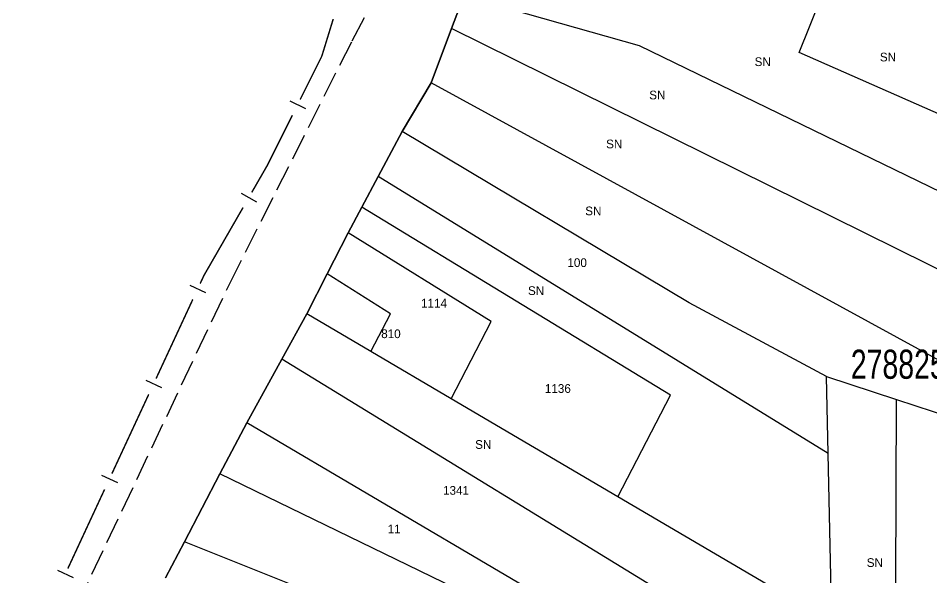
# Model space of a CAD drawing. Extents: x 204614 to 205597, y 4873311 to 4874446.
# Drawn here: x 204637.4 to 204794.4, y 4873690.7 to 4873786.8 of the extents above; entities that cross this region are included whole.
import ezdxf
from ezdxf.enums import TextEntityAlignment as Align

# ---------------------------------------------------------------- set-up
doc = ezdxf.new("R2010")
doc.units = 0
doc.header["$LTSCALE"] = 1.5
doc.header["$MEASUREMENT"] = 0
doc.linetypes.add('TRACO_11', pattern=[8, 3, -1, 3, -1])
for name, color, linetype in [('CD_MALHA_LOTES', 7, 'CONTINUOUS'), ('CD_TXT_QUADRA', 255, 'CONTINUOUS'), ('LM-LIM-SETORES-BAIRROS', 250, 'CONTINUOUS'), ('RU-QUADRA', 210, 'CONTINUOUS'), ('SV-RUA-PAVIM', 7, 'CONTINUOUS'), ('Th_NmrPort', 1, 'CONTINUOUS')]:
    doc.layers.add(name, color=color, linetype=linetype)
doc.styles.add('ARIAL', font='ARIAL.SHX')

msp = doc.modelspace()

# ---------------------------------------------------------------- linework, layer by layer
at = {"layer": 'CD_MALHA_LOTES', "linetype": 'Continuous', "flags": 128}
for points in [[(204711.877529, 4873785.002826), (204713.99, 4873790.62)], [(204800.07, 4873754.9), (204744.19, 4873782.02), (204713.99, 4873790.62)], [(204800.899336, 4873768.028992), (204771.63, 4873780.87), (204775.27, 4873790.06)], [(204708.374973, 4873775.68934), (204711.877529, 4873785.002826)], [(204799.261205, 4873741.770782), (204711.877529, 4873785.002826)], [(204703.39, 4873767.33), (204708.374973, 4873775.68934)], [(204798.324667, 4873726.567918), (204708.374973, 4873775.68934)], [(204699.252481, 4873759.593285), (204703.39, 4873767.33)], [(204752.73, 4873737.89), (204703.39, 4873767.33)], [(204696.42808, 4873754.311959), (204699.252481, 4873759.593285)], [(204776.617904, 4873712.02146), (204699.252481, 4873759.593285)], [(204694.09, 4873749.94), (204696.42808, 4873754.311959)], [(204749.484517, 4873722.051117), (204696.42808, 4873754.311959)], [(204690.476302, 4873742.864866), (204694.09, 4873749.94)], [(204718.7, 4873734.68), (204694.09, 4873749.94)], [(204686.97, 4873736), (204690.476302, 4873742.864866)], [(204701.354978, 4873735.98379), (204690.476302, 4873742.864866)], [(204776.33, 4873725.24), (204752.73, 4873737.89)], [(204682.683694, 4873728.228994), (204686.97, 4873736)], [(204698.006173, 4873729.517314), (204686.97, 4873736)], [(204698.006173, 4873729.517314), (204701.354978, 4873735.98379)], [(204711.819916, 4873721.403073), (204718.7, 4873734.68)], [(204676.65, 4873717.29), (204682.683694, 4873728.228994)], [(204757.089893, 4873682.657061), (204682.683694, 4873728.228994)], [(204711.819916, 4873721.403073), (204698.006173, 4873729.517314)], [(204776.617904, 4873712.02146), (204776.33, 4873725.24)], [(204776.33, 4873725.24), (204788.349052, 4873721.298252)], [(204740.444541, 4873704.588869), (204749.484517, 4873722.051117)], [(204740.444541, 4873704.588869), (204711.819916, 4873721.403073)], [(204788.13, 4873658.2), (204788.349052, 4873721.298252)], [(204788.349052, 4873721.298252), (204797.808922, 4873718.195808)], [(204672.059601, 4873708.507938), (204676.65, 4873717.29)], [(204744.93, 4873677.1), (204676.65, 4873717.29)], [(204777.25, 4873683), (204776.617904, 4873712.02146)], [(204665.961335, 4873696.841118), (204672.059601, 4873708.507938)], [(204740.81048, 4873675.103905), (204672.059601, 4873708.507938)], [(204768.727426, 4873687.975403), (204740.444541, 4873704.588869)], [(204662.72, 4873690.64), (204665.961335, 4873696.841118)], [(204731.565538, 4873670.624311), (204665.961335, 4873696.841118)]]:
    msp.add_lwpolyline(points, dxfattribs=at)
at = {"layer": 'LM-LIM-SETORES-BAIRROS', "const_width": 0.25}
for points in [[(204691.526401, 4873786.643077), (204689.761886, 4873780.908403)], [(204689.555957, 4873780.239133), (204685.844189, 4873772.815597)], [(204689.761886, 4873780.908403), (204689.555957, 4873780.239133)], [(204684.502549, 4873770.132316), (204680.477626, 4873762.082471)], [(204680.128388, 4873761.383994), (204677.523621, 4873756.861387)], [(204680.477626, 4873762.082471), (204680.128388, 4873761.383994)], [(204676.026365, 4873754.261728), (204669.538253, 4873742.996543)], [(204669.301253, 4873742.585044), (204668.658593, 4873741.201927)], [(204669.538253, 4873742.996543), (204669.301253, 4873742.585044)], [(204667.394451, 4873738.481275), (204661.073745, 4873724.878016)], [(204659.809603, 4873722.157364), (204653.488897, 4873708.554104)], [(204652.224756, 4873705.833452), (204645.904049, 4873692.230193)]]:
    msp.add_lwpolyline(points, dxfattribs=at)
at = {"layer": 'LM-LIM-SETORES-BAIRROS'}
for points in [[(204684.055335, 4873772.59199), (204686.738617, 4873771.25035)], [(204675.724707, 4873756.743462), (204678.324365, 4873755.246206)], [(204666.876886, 4873740.927114), (204669.597538, 4873739.662972)], [(204659.292038, 4873724.603202), (204662.01269, 4873723.339061)], [(204651.707191, 4873708.279291), (204654.427843, 4873707.01515)], [(204644.122343, 4873691.955379), (204646.842995, 4873690.691238)]]:
    msp.add_lwpolyline(points, dxfattribs=at)
at = {"layer": 'RU-QUADRA', "linetype": 'Continuous', "flags": 128}
msp.add_lwpolyline([(204713.99, 4873790.62), (204711.877529, 4873785.002826), (204708.374973, 4873775.68934), (204703.39, 4873767.33), (204699.252481, 4873759.593285), (204696.42808, 4873754.311959), (204694.09, 4873749.94), (204690.476302, 4873742.864866), (204686.97, 4873736), (204682.683694, 4873728.228994), (204676.65, 4873717.29), (204672.059601, 4873708.507938), (204665.961335, 4873696.841118), (204662.72, 4873690.64)], dxfattribs=at)
at = {"layer": 'SV-RUA-PAVIM', "linetype": 'TRACO_11'}
msp.add_polyline3d([(204637.390047, 4873664.685111, 10.256028), (204642.32, 4873675.02, 10.256028), (204673.74, 4873741.23, 10.927113), (204694.79, 4873782.92, 10.995193), (204700.96, 4873794.66, 11.063274), (204705.46, 4873799.06, 11.082726)], dxfattribs=at)

# ---------------------------------------------------------------- texts
at = {"layer": 'CD_TXT_QUADRA', "style": 'ARIAL', "width": 0.7}
msp.add_text('278825327', height=5, dxfattribs=at).set_placement((204780.48961, 4873724.843155))
at = {"layer": 'Th_NmrPort', "color": 1}
for s, p in [('SN', (204763.952373, 4873779.314573)), ('SN', (204785.483334, 4873780.114446)), ('SN', (204745.837829, 4873773.590433)), ('  SN', (204737.31692, 4873765.180047)), ('SN', (204734.840467, 4873753.677408)), ('100', (204731.778723, 4873744.793581)), ('SN', (204724.999397, 4873739.98499)), ('1114', (204706.619551, 4873737.832704)), ('810', (204699.773997, 4873732.575029)), ('1136', (204727.903482, 4873723.170441)), ('SN', (204715.921417, 4873713.553257)), ('1341', (204710.403361, 4873705.67032)), ('11', (204700.88768, 4873699.039967)), ('SN', (204783.225718, 4873693.262885))]:
    msp.add_text(s, height=1.5, dxfattribs=at).set_placement(p, align=Align.MIDDLE_LEFT)

doc.saveas('drawing.dxf')
